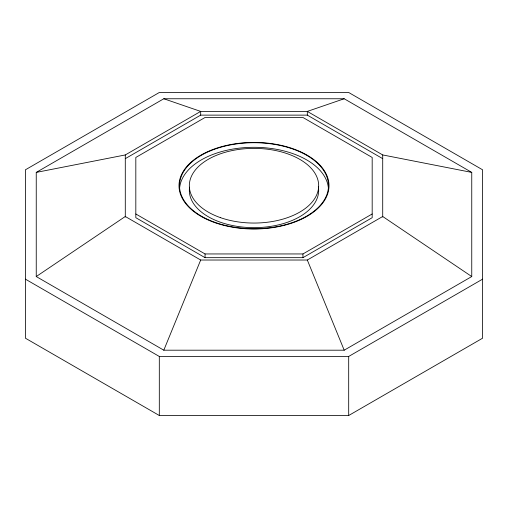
<?xml version="1.0" encoding="UTF-8"?>
<svg xmlns="http://www.w3.org/2000/svg" width="508" height="508" viewBox="0 0 508 508"><rect width="100%" height="100%" fill="white"/><g stroke="black" fill="none" stroke-linecap="round" stroke-linejoin="round"><path stroke-width="0.76" d="M163.805 350.196L200.685 260.026L307.315 260.026L382.708 216.497L471.754 276.549L344.195 350.196L163.805 350.196L36.246 276.549L36.246 172.403L163.805 98.755L344.195 98.755L471.754 172.403L471.754 276.549M36.246 276.549L125.292 216.497L200.685 260.026M36.246 172.403L125.292 154.94L200.685 111.411L307.315 111.411L344.195 98.755M125.292 158.655L200.685 115.126L307.315 115.126L382.708 158.655M135.82 213.976L205.048 253.949L302.952 253.949L372.18 213.976M302.952 257.664L372.18 217.697L372.18 157.455L302.952 117.488L205.048 117.488L135.82 157.455L135.82 217.697L205.048 257.664L302.952 257.664L302.952 253.949M25.4 279.146L159.309 356.457L348.691 356.457L482.6 279.146M348.691 415.506L482.6 338.195L482.6 169.805L348.691 92.494L159.309 92.494L25.4 169.805L25.4 338.195L159.309 415.506L348.691 415.506L348.691 356.457M307.315 115.126L307.315 111.411L382.708 154.94L471.754 172.403M163.805 98.755L200.685 111.411L200.685 115.126M307.315 260.026L344.195 350.196M382.708 154.94L382.708 217.056M205.048 253.949L205.048 257.664M159.309 356.457L159.309 415.506M125.292 154.94L125.292 217.056M179.527 189.401A74.486 43.002 0 0 1 254.902 147.307A74.486 43.002 0 0 1 328.486 190.443M318.319 186.411A64.675 37.338 0 0 1 254.673 227.648A64.675 37.338 0 0 1 189.554 187.179M215.144 222.752A75 43.301 0 0 0 328.981 186.626A75 43.301 0 0 0 217.875 147.771A75 43.301 0 0 0 215.144 222.752M215.405 222.498A74.486 43.002 0 0 0 328.473 186.62A74.486 43.002 0 0 0 218.123 148.031A74.486 43.002 0 0 0 215.405 222.498M220.491 217.653A64.675 37.338 0 0 0 318.656 186.506A64.675 37.338 0 0 0 222.853 152.997A64.675 37.338 0 0 0 220.491 217.653"/></g></svg>
